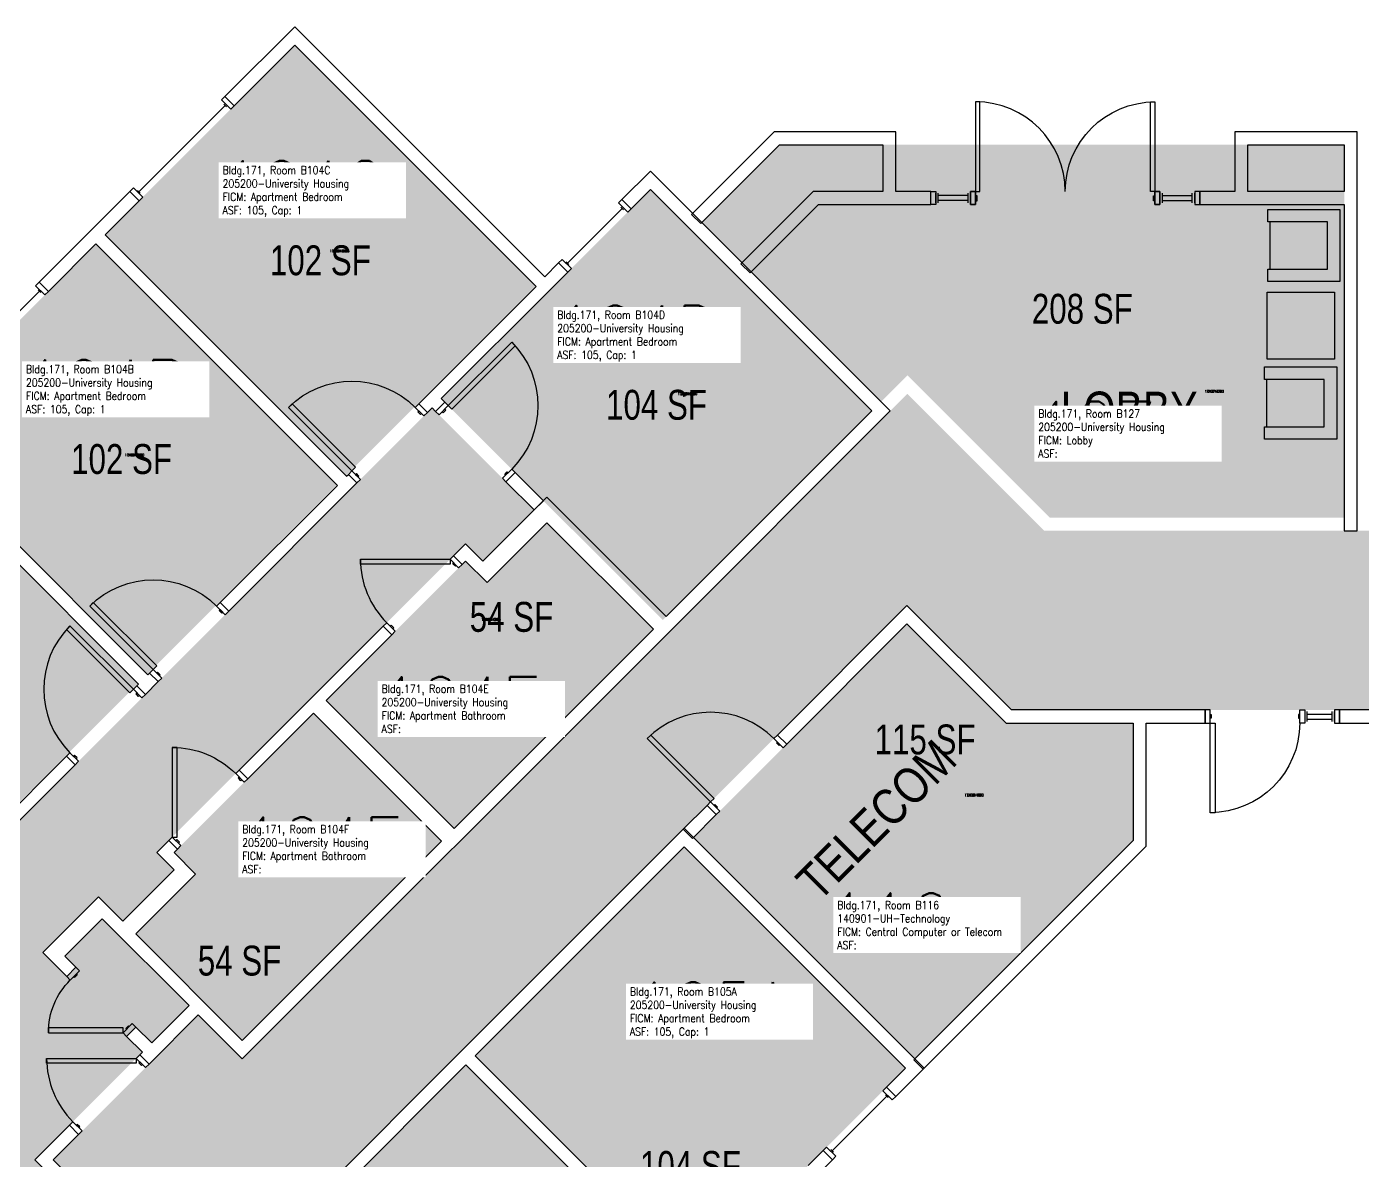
# Model space of a CAD drawing. Header units: inches. Extents: x -98 to 2219, y 102 to 2358.
# Drawn here: x 856 to 1392, y 1827 to 2282 of the extents above; entities that cross this region are included whole.
import ezdxf
from ezdxf.enums import TextEntityAlignment as Align

# ---------------------------------------------------------------- set-up
doc = ezdxf.new("R2010")
doc.units = ezdxf.units.IN
doc.header["$LTSCALE"] = 48
doc.header["$MEASUREMENT"] = 0
for name, color, linetype in [('A-Area-Iden', 1, 'Continuous'), ('A-DOOR', 2, 'Continuous'), ('A-FURN', 3, 'Continuous'), ('A-GLAZ', 1, 'Continuous'), ('A-IDEN-RNUM', 7, 'Continuous'), ('A-IDEN-SNUM', 4, 'Continuous'), ('A-IDEN-VNUM', 4, 'Continuous'), ('A-WALL', 5, 'Continuous'), ('AREA-TEXT', 3, 'Continuous'), ('Rooms-Category-Color', 7, 'Continuous'), ('Rooms-College-Color', 7, 'Continuous'), ('Rooms-Department-Color', 7, 'Continuous'), ('Rooms-Division-Color', 7, 'Continuous'), ('Rooms-Information', 7, 'Continuous')]:
    doc.layers.add(name, color=color, linetype=linetype)
doc.styles.add('AREA', font='arial.ttf', dxfattribs={"width": 0.75, "height": 12})
doc.styles.add('ROOMSNUMBER', font='txt.shx', dxfattribs={"height": 0.03})
doc.styles.add('ROOMVNUMBER', font='simplex.shx', dxfattribs={"width": 0.85})
doc.styles.get("Standard").update_dxf_attribs({"font": 'ARIALN.TTF'})

msp = doc.modelspace()

# ---------------------------------------------------------------- hatches: boundary and pattern name
at = {"layer": 'Rooms-Category-Color', "true_color": 0x728ef3}
for points in [[(1060.12, 2177.75), (963.43, 2274.45), (887.32, 2198.35), (984.02, 2101.65)], [(1195.18, 2127.55), (1106.26, 2216.47), (1022.29, 2132.5), (1111.21, 2043.58)], [(883.61, 2194.64), (980.31, 2097.94), (904.21, 2021.84), (807.51, 2118.53)], [(725.22, 1841.61), (784.72, 1901.11), (859.05, 1826.78), (902.27, 1870), (895.95, 1876.33), (899.66, 1880.04), (905.99, 1873.71), (920.98, 1888.7), (886.06, 1923.61), (871.07, 1908.62), (875.62, 1904.08), (871.9, 1900.37), (862.23, 1910.04), (884.65, 1932.45), (894.46, 1922.64), (915.06, 1943.24), (908.07, 1950.22), (1032.02, 2074.16), (1039, 2067.18), (1059.59, 2087.77), (1018.58, 2128.79), (824.13, 1934.33), (738.57, 2019.89), (642.75, 1924.08)], [(727.43, 2038.45), (803.8, 2114.82), (900.49, 2018.12), (824.13, 1941.76)], [(1107.5, 2039.87), (1064.72, 2082.65), (1040.68, 2058.61), (1032.02, 2067.27), (976.05, 2011.31), (1027.5, 1959.87)], [(1022.37, 1954.74), (970.93, 2006.18), (914.97, 1950.22), (923.63, 1941.56), (899.59, 1917.52), (942.37, 1874.74)], [(1119.87, 1952.54), (1208.79, 1863.62), (1124.82, 1779.65), (1035.91, 1868.57)], [(876.73, 1809.1), (784.72, 1901.11), (735.12, 1851.51), (745.46, 1841.17), (735.56, 1831.27), (817.23, 1749.6)], [(1032.19, 1864.86), (1074.97, 1822.08), (1050.93, 1798.04), (1062.42, 1786.55), (1006.46, 1730.59), (952.19, 1784.86)]]:
    msp.add_hatch(color=171, dxfattribs=at).paths.add_polyline_path(points)
at = {"layer": 'Rooms-Category-Color', "true_color": 0xadadad}
for points in [[(1384.92, 2084.69), (1384.92, 2234.44), (1158.18, 2234.44), (1126.94, 2203.21), (1198.89, 2131.26), (1209.5, 2141.87), (1266.68, 2084.69)], [(1166.9, 2091.84), (1251.3, 2007.44), (1641.05, 2007.44), (1641.05, 1974.06), (1848.92, 1974.06), (1848.92, 1907.33), (1873.92, 1907.33), (1958.92, 1907.33), (1958.92, 1989.66), (1933.92, 1989.66), (1933.92, 2079.44), (1844.53, 2079.44), (1844.53, 2104.44), (1762.2, 2104.44), (1762.2, 2079.44), (1264.5, 2079.44), (1209.5, 2134.44)], [(1166.9, 2091.84), (942.37, 1867.31), (924.69, 1884.99), (866.48, 1826.78), (884.16, 1809.1), (754.02, 1678.97), (736.34, 1696.64), (678.13, 1638.43), (695.81, 1620.75), (294.33, 1219.27), (336.75, 1176.84), (613.08, 1453.17), (630.76, 1435.49), (688.97, 1493.7), (671.29, 1511.38), (801.42, 1641.51), (819.1, 1623.84), (877.31, 1682.05), (859.64, 1699.73), (1209.32, 2049.41)]]:
    msp.add_hatch(color=253, dxfattribs=at).paths.add_polyline_path(points)
at = {"layer": 'Rooms-Category-Color', "true_color": 0xe3c5e1}
msp.add_hatch(color=254, dxfattribs=at).paths.add_polyline_path([(1212.5, 1867.33), (1123.59, 1956.25), (1209.32, 2041.99), (1249.12, 2002.19), (1300.16, 2002.19), (1300.16, 1954.99)])
at = {"layer": 'Rooms-College-Color', "true_color": 0xadadad}
for points in [[(1060.12, 2177.75), (963.43, 2274.45), (887.32, 2198.35), (984.02, 2101.65)], [(1384.92, 2084.69), (1384.92, 2234.44), (1158.18, 2234.44), (1126.94, 2203.21), (1198.89, 2131.26), (1209.5, 2141.87), (1266.68, 2084.69)], [(1195.18, 2127.55), (1106.26, 2216.47), (1022.29, 2132.5), (1111.21, 2043.58)], [(883.61, 2194.64), (980.31, 2097.94), (904.21, 2021.84), (807.51, 2118.53)], [(1166.9, 2091.84), (1251.3, 2007.44), (1641.05, 2007.44), (1641.05, 1974.06), (1848.92, 1974.06), (1848.92, 1907.33), (1873.92, 1907.33), (1958.92, 1907.33), (1958.92, 1989.66), (1933.92, 1989.66), (1933.92, 2079.44), (1844.53, 2079.44), (1844.53, 2104.44), (1762.2, 2104.44), (1762.2, 2079.44), (1264.5, 2079.44), (1209.5, 2134.44)], [(725.22, 1841.61), (784.72, 1901.11), (859.05, 1826.78), (902.27, 1870), (895.95, 1876.33), (899.66, 1880.04), (905.99, 1873.71), (920.98, 1888.7), (886.06, 1923.61), (871.07, 1908.62), (875.62, 1904.08), (871.9, 1900.37), (862.23, 1910.04), (884.65, 1932.45), (894.46, 1922.64), (915.06, 1943.24), (908.07, 1950.22), (1032.02, 2074.16), (1039, 2067.18), (1059.59, 2087.77), (1018.58, 2128.79), (824.13, 1934.33), (738.57, 2019.89), (642.75, 1924.08)], [(727.43, 2038.45), (803.8, 2114.82), (900.49, 2018.12), (824.13, 1941.76)], [(1166.9, 2091.84), (942.37, 1867.31), (924.69, 1884.99), (866.48, 1826.78), (884.16, 1809.1), (754.02, 1678.97), (736.34, 1696.64), (678.13, 1638.43), (695.81, 1620.75), (294.33, 1219.27), (336.75, 1176.84), (613.08, 1453.17), (630.76, 1435.49), (688.97, 1493.7), (671.29, 1511.38), (801.42, 1641.51), (819.1, 1623.84), (877.31, 1682.05), (859.64, 1699.73), (1209.32, 2049.41)], [(1107.5, 2039.87), (1064.72, 2082.65), (1040.68, 2058.61), (1032.02, 2067.27), (976.05, 2011.31), (1027.5, 1959.87)], [(1212.5, 1867.33), (1123.59, 1956.25), (1209.32, 2041.99), (1249.12, 2002.19), (1300.16, 2002.19), (1300.16, 1954.99)], [(1022.37, 1954.74), (970.93, 2006.18), (914.97, 1950.22), (923.63, 1941.56), (899.59, 1917.52), (942.37, 1874.74)], [(1119.87, 1952.54), (1208.79, 1863.62), (1124.82, 1779.65), (1035.91, 1868.57)], [(876.73, 1809.1), (784.72, 1901.11), (735.12, 1851.51), (745.46, 1841.17), (735.56, 1831.27), (817.23, 1749.6)], [(1032.19, 1864.86), (1074.97, 1822.08), (1050.93, 1798.04), (1062.42, 1786.55), (1006.46, 1730.59), (952.19, 1784.86)]]:
    msp.add_hatch(color=253, dxfattribs=at).paths.add_polyline_path(points)
at = {"layer": 'Rooms-Department-Color', "true_color": 0x604aed}
for points in [[(1060.12, 2177.75), (963.43, 2274.45), (887.32, 2198.35), (984.02, 2101.65)], [(1195.18, 2127.55), (1106.26, 2216.47), (1022.29, 2132.5), (1111.21, 2043.58)], [(883.61, 2194.64), (980.31, 2097.94), (904.21, 2021.84), (807.51, 2118.53)], [(725.22, 1841.61), (784.72, 1901.11), (859.05, 1826.78), (902.27, 1870), (895.95, 1876.33), (899.66, 1880.04), (905.99, 1873.71), (920.98, 1888.7), (886.06, 1923.61), (871.07, 1908.62), (875.62, 1904.08), (871.9, 1900.37), (862.23, 1910.04), (884.65, 1932.45), (894.46, 1922.64), (915.06, 1943.24), (908.07, 1950.22), (1032.02, 2074.16), (1039, 2067.18), (1059.59, 2087.77), (1018.58, 2128.79), (824.13, 1934.33), (738.57, 2019.89), (642.75, 1924.08)], [(727.43, 2038.45), (803.8, 2114.82), (900.49, 2018.12), (824.13, 1941.76)], [(1107.5, 2039.87), (1064.72, 2082.65), (1040.68, 2058.61), (1032.02, 2067.27), (976.05, 2011.31), (1027.5, 1959.87)], [(1212.5, 1867.33), (1123.59, 1956.25), (1209.32, 2041.99), (1249.12, 2002.19), (1300.16, 2002.19), (1300.16, 1954.99)], [(1022.37, 1954.74), (970.93, 2006.18), (914.97, 1950.22), (923.63, 1941.56), (899.59, 1917.52), (942.37, 1874.74)], [(1119.87, 1952.54), (1208.79, 1863.62), (1124.82, 1779.65), (1035.91, 1868.57)], [(876.73, 1809.1), (784.72, 1901.11), (735.12, 1851.51), (745.46, 1841.17), (735.56, 1831.27), (817.23, 1749.6)], [(1032.19, 1864.86), (1074.97, 1822.08), (1050.93, 1798.04), (1062.42, 1786.55), (1006.46, 1730.59), (952.19, 1784.86)]]:
    msp.add_hatch(color=173, dxfattribs=at).paths.add_polyline_path(points)
at = {"layer": 'Rooms-Department-Color', "true_color": 0xacacac}
for points in [[(1384.92, 2084.69), (1384.92, 2234.44), (1158.18, 2234.44), (1126.94, 2203.21), (1198.89, 2131.26), (1209.5, 2141.87), (1266.68, 2084.69)], [(1166.9, 2091.84), (1251.3, 2007.44), (1641.05, 2007.44), (1641.05, 1974.06), (1848.92, 1974.06), (1848.92, 1907.33), (1873.92, 1907.33), (1958.92, 1907.33), (1958.92, 1989.66), (1933.92, 1989.66), (1933.92, 2079.44), (1844.53, 2079.44), (1844.53, 2104.44), (1762.2, 2104.44), (1762.2, 2079.44), (1264.5, 2079.44), (1209.5, 2134.44)], [(1166.9, 2091.84), (942.37, 1867.31), (924.69, 1884.99), (866.48, 1826.78), (884.16, 1809.1), (754.02, 1678.97), (736.34, 1696.64), (678.13, 1638.43), (695.81, 1620.75), (294.33, 1219.27), (336.75, 1176.84), (613.08, 1453.17), (630.76, 1435.49), (688.97, 1493.7), (671.29, 1511.38), (801.42, 1641.51), (819.1, 1623.84), (877.31, 1682.05), (859.64, 1699.73), (1209.32, 2049.41)]]:
    msp.add_hatch(color=253, dxfattribs=at).paths.add_polyline_path(points)
at = {"layer": 'Rooms-Division-Color', "true_color": 0x604aed}
for points in [[(1060.12, 2177.75), (963.43, 2274.45), (887.32, 2198.35), (984.02, 2101.65)], [(1195.18, 2127.55), (1106.26, 2216.47), (1022.29, 2132.5), (1111.21, 2043.58)], [(883.61, 2194.64), (980.31, 2097.94), (904.21, 2021.84), (807.51, 2118.53)], [(725.22, 1841.61), (784.72, 1901.11), (859.05, 1826.78), (902.27, 1870), (895.95, 1876.33), (899.66, 1880.04), (905.99, 1873.71), (920.98, 1888.7), (886.06, 1923.61), (871.07, 1908.62), (875.62, 1904.08), (871.9, 1900.37), (862.23, 1910.04), (884.65, 1932.45), (894.46, 1922.64), (915.06, 1943.24), (908.07, 1950.22), (1032.02, 2074.16), (1039, 2067.18), (1059.59, 2087.77), (1018.58, 2128.79), (824.13, 1934.33), (738.57, 2019.89), (642.75, 1924.08)], [(727.43, 2038.45), (803.8, 2114.82), (900.49, 2018.12), (824.13, 1941.76)], [(1107.5, 2039.87), (1064.72, 2082.65), (1040.68, 2058.61), (1032.02, 2067.27), (976.05, 2011.31), (1027.5, 1959.87)], [(1212.5, 1867.33), (1123.59, 1956.25), (1209.32, 2041.99), (1249.12, 2002.19), (1300.16, 2002.19), (1300.16, 1954.99)], [(1022.37, 1954.74), (970.93, 2006.18), (914.97, 1950.22), (923.63, 1941.56), (899.59, 1917.52), (942.37, 1874.74)], [(1119.87, 1952.54), (1208.79, 1863.62), (1124.82, 1779.65), (1035.91, 1868.57)], [(876.73, 1809.1), (784.72, 1901.11), (735.12, 1851.51), (745.46, 1841.17), (735.56, 1831.27), (817.23, 1749.6)], [(1032.19, 1864.86), (1074.97, 1822.08), (1050.93, 1798.04), (1062.42, 1786.55), (1006.46, 1730.59), (952.19, 1784.86)]]:
    msp.add_hatch(color=173, dxfattribs=at).paths.add_polyline_path(points)
at = {"layer": 'Rooms-Division-Color', "true_color": 0xadadad}
for points in [[(1384.92, 2084.69), (1384.92, 2234.44), (1158.18, 2234.44), (1126.94, 2203.21), (1198.89, 2131.26), (1209.5, 2141.87), (1266.68, 2084.69)], [(1166.9, 2091.84), (1251.3, 2007.44), (1641.05, 2007.44), (1641.05, 1974.06), (1848.92, 1974.06), (1848.92, 1907.33), (1873.92, 1907.33), (1958.92, 1907.33), (1958.92, 1989.66), (1933.92, 1989.66), (1933.92, 2079.44), (1844.53, 2079.44), (1844.53, 2104.44), (1762.2, 2104.44), (1762.2, 2079.44), (1264.5, 2079.44), (1209.5, 2134.44)], [(1166.9, 2091.84), (942.37, 1867.31), (924.69, 1884.99), (866.48, 1826.78), (884.16, 1809.1), (754.02, 1678.97), (736.34, 1696.64), (678.13, 1638.43), (695.81, 1620.75), (294.33, 1219.27), (336.75, 1176.84), (613.08, 1453.17), (630.76, 1435.49), (688.97, 1493.7), (671.29, 1511.38), (801.42, 1641.51), (819.1, 1623.84), (877.31, 1682.05), (859.64, 1699.73), (1209.32, 2049.41)]]:
    msp.add_hatch(color=253, dxfattribs=at).paths.add_polyline_path(points)

# ---------------------------------------------------------------- linework, layer by layer
at = {"layer": 'A-DOOR'}
for p, q in [((1238.64, 2251.69), (1236.89, 2251.69)), ((1236.89, 2251.69), (1236.89, 2215.69)), ((1238.64, 2215.69), (1238.64, 2251.69)), ((1307.14, 2215.69), (1307.14, 2251.69)), ((1307.14, 2251.69), (1308.89, 2251.69)), ((1308.89, 2251.69), (1308.89, 2215.69)), ((1234.89, 2210.44), (1234.89, 2215.69)), ((1234.89, 2215.69), (1236.89, 2215.69)), ((1236.89, 2215.69), (1238.64, 2215.69)), ((1236.89, 2215.69), (1236.89, 2210.44)), ((1308.89, 2215.69), (1307.14, 2215.69)), ((1310.89, 2215.69), (1308.89, 2215.69)), ((1308.89, 2215.69), (1308.89, 2210.44)), ((1310.89, 2210.44), (1310.89, 2215.69)), ((1236.89, 2210.44), (1234.89, 2210.44)), ((1237.52, 2213.94), (1236.89, 2213.94)), ((1236.89, 2213.94), (1236.89, 2211.94)), ((1236.89, 2211.94), (1237.52, 2211.94)), ((1237.52, 2211.94), (1237.52, 2213.94)), ((1308.27, 2211.94), (1308.27, 2213.94)), ((1308.27, 2213.94), (1308.89, 2213.94)), ((1308.89, 2211.94), (1308.27, 2211.94)), ((1308.89, 2213.94), (1308.89, 2211.94)), ((1308.89, 2210.44), (1310.89, 2210.44)), ((1331.04, 2007.44), (1329.04, 2007.44)), ((1329.04, 2007.44), (1329.04, 2002.19)), ((1331.04, 2002.19), (1331.04, 2007.44)), ((1367.04, 2007.44), (1369.04, 2007.44)), ((1367.04, 2002.19), (1367.04, 2007.44)), ((1369.04, 2007.44), (1369.04, 2002.19)), ((1329.04, 2002.19), (1331.04, 2002.19)), ((1331.04, 2005.69), (1331.54, 2005.69)), ((1331.04, 2004.19), (1331.04, 2005.69)), ((1331.54, 2004.19), (1331.04, 2004.19)), ((1331.04, 2002.19), (1333.04, 2002.19)), ((1331.04, 1966.19), (1331.04, 2002.19)), ((1331.54, 2005.69), (1331.54, 2004.19)), ((1333.04, 2002.19), (1333.04, 1966.19)), ((1367.04, 2005.69), (1366.54, 2005.69)), ((1366.54, 2005.69), (1366.54, 2004.19)), ((1366.54, 2004.19), (1367.04, 2004.19)), ((1367.04, 2004.19), (1367.04, 2005.69)), ((1369.04, 2002.19), (1367.04, 2002.19)), ((1106.39, 1997.39), (1104.98, 1995.98)), ((1104.98, 1995.98), (1130.43, 1970.52)), ((1131.85, 1971.94), (1106.39, 1997.39)), ((1157.3, 1997.39), (1155.89, 1995.98)), ((1155.89, 1995.98), (1159.6, 1992.27)), ((1161.02, 1993.68), (1157.3, 1997.39)), ((1156.95, 1994.21), (1157.3, 1994.57)), ((1158.01, 1993.15), (1156.95, 1994.21)), ((1157.3, 1994.57), (1158.36, 1993.51)), ((1158.36, 1993.51), (1158.01, 1993.15)), ((1159.6, 1992.27), (1161.02, 1993.68)), ((1129.02, 1969.11), (1130.43, 1970.52)), ((1132.73, 1965.4), (1129.02, 1969.11)), ((1130.43, 1970.52), (1131.85, 1971.94)), ((1130.43, 1970.52), (1134.15, 1966.81)), ((1132.2, 1969.46), (1131.85, 1969.11)), ((1131.85, 1969.11), (1132.91, 1968.05)), ((1133.26, 1968.4), (1132.2, 1969.46)), ((1134.15, 1966.81), (1132.73, 1965.4)), ((1132.91, 1968.05), (1133.26, 1968.4)), ((1333.04, 1966.19), (1331.04, 1966.19))]:
    msp.add_line(p, q, dxfattribs=at)
for points in [[(1025.12, 2129.67), (1026.53, 2128.26), (1051.99, 2153.71), (1050.58, 2155.13)], [(986.41, 2103.51), (987.82, 2104.92), (962.37, 2130.38), (960.95, 2128.96)], [(1015.31, 2125.52), (1016.72, 2126.93), (1013.28, 2130.38), (1011.86, 2128.96)], [(1021.41, 2125.96), (1019.99, 2127.37), (1023.71, 2131.09), (1025.12, 2129.67)], [(1014.34, 2126.49), (1013.98, 2126.14), (1012.92, 2127.2), (1013.28, 2127.55)], [(1022.65, 2127.2), (1023, 2126.84), (1024.06, 2127.9), (1023.71, 2128.26)], [(989.85, 2100.06), (988.44, 2098.65), (984.99, 2102.09), (986.41, 2103.51)], [(1046.86, 2100.5), (1048.28, 2099.09), (1051.99, 2102.8), (1050.58, 2104.22)], [(1048.1, 2101.74), (1047.75, 2102.09), (1048.81, 2103.16), (1049.16, 2102.8)], [(988.88, 2101.03), (989.24, 2101.39), (988.18, 2102.45), (987.82, 2102.09)], [(1025.82, 2067.96), (1025.82, 2065.96), (989.82, 2065.96), (989.82, 2067.96)], [(1029.26, 2064.52), (1030.68, 2065.93), (1027.23, 2069.38), (1025.82, 2067.96)], [(1028.29, 2065.49), (1027.94, 2065.14), (1026.88, 2066.2), (1027.23, 2066.55)], [(906.6, 2023.7), (908.01, 2025.11), (882.55, 2050.57), (881.14, 2049.15)], [(935.5, 2045.7), (936.91, 2047.12), (933.47, 2050.57), (932.05, 2049.15)], [(934.53, 2046.68), (934.17, 2046.32), (933.11, 2047.38), (933.47, 2047.74)], [(898.64, 2015.74), (897.22, 2014.32), (871.77, 2039.78), (873.18, 2041.19)], [(1003.81, 2039.06), (1002.39, 2037.65), (998.95, 2041.09), (1000.36, 2042.51)], [(1002.84, 2040.03), (1003.19, 2040.39), (1002.13, 2041.45), (1001.78, 2041.09)], [(910.04, 2020.25), (908.63, 2018.83), (905.18, 2022.28), (906.6, 2023.7)], [(909.07, 2021.22), (909.42, 2021.57), (908.36, 2022.64), (908.01, 2022.28)], [(902.09, 2012.29), (903.5, 2013.71), (900.05, 2017.15), (898.64, 2015.74)], [(901.11, 2013.26), (900.76, 2012.91), (899.7, 2013.97), (900.05, 2014.32)], [(876.63, 1986.84), (875.21, 1985.42), (871.77, 1988.87), (873.18, 1990.28)], [(914.27, 1956.42), (916.27, 1956.42), (916.27, 1992.42), (914.27, 1992.42)], [(875.66, 1987.81), (876.01, 1988.16), (874.95, 1989.22), (874.6, 1988.87)], [(943.17, 1978.43), (944.59, 1979.84), (941.14, 1983.29), (939.73, 1981.87)], [(942.2, 1979.4), (941.85, 1979.05), (940.79, 1980.11), (941.14, 1980.46)], [(917.72, 1952.97), (916.3, 1951.56), (912.86, 1955), (914.27, 1956.42)], [(916.75, 1953.94), (917.1, 1954.3), (916.04, 1955.36), (915.69, 1955)], [(877, 1902.7), (875.58, 1904.12), (871.87, 1900.4), (873.28, 1898.99)], [(875.76, 1901.47), (876.11, 1901.11), (875.05, 1900.05), (874.7, 1900.4)], [(894.5, 1877.78), (894.5, 1879.78), (864.5, 1879.78), (864.5, 1877.78)], [(898.21, 1881.49), (899.62, 1880.08), (895.91, 1876.36), (894.5, 1877.78)], [(896.97, 1880.25), (896.62, 1880.61), (895.56, 1879.54), (895.91, 1879.19)], [(899.81, 1867.53), (899.81, 1865.53), (863.81, 1865.53), (863.81, 1867.53)], [(903.52, 1863.82), (904.94, 1865.23), (901.22, 1868.95), (899.81, 1867.53)], [(902.28, 1865.06), (901.93, 1864.7), (900.87, 1865.77), (901.22, 1866.12)], [(878.07, 1838.36), (876.65, 1836.95), (872.94, 1840.66), (874.35, 1842.08)], [(876.83, 1839.6), (877.18, 1839.96), (876.12, 1841.02), (875.77, 1840.66)]]:
    msp.add_lwpolyline(points, close=True, dxfattribs=at)
for centre, start, end in [((1236.89, 2215.69), 0, 90), ((1025.82, 2067.96), 180, 225), ((898.64, 2015.74), 135, 225), ((1130.43, 1970.52), 45, 135), ((899.81, 1867.53), 180, 225)]:
    msp.add_arc(centre, 36, start, end, dxfattribs=at)
at = {"layer": 'A-DOOR', "extrusion": (0, 0, -1)}
for centre, radius, start, end in [((-1308.89, 2215.69), 36, 360, 90), ((-1025.12, 2129.67), 36, 135, 225), ((-986.41, 2103.51), 36, 45, 135), ((-906.6, 2023.7), 36, 45, 135), ((-1331.04, 2002.19), 36, 180, 270), ((-914.27, 1956.42), 36, 90, 135), ((-894.5, 1877.78), 30, 360, 45)]:
    msp.add_arc(centre, radius, start, end, dxfattribs=at)
at = {"layer": 'A-FURN'}
for points in [[(1383.18, 2208.48), (1383.18, 2179.48), (1354.18, 2179.48), (1354.18, 2184.48), (1378.18, 2184.48), (1378.18, 2203.48), (1354.18, 2203.48), (1354.18, 2208.48)], [(1353.99, 2148.3), (1353.99, 2175.3), (1380.99, 2175.3), (1380.99, 2148.3)], [(1381.9, 2145.21), (1381.9, 2116.21), (1352.9, 2116.21), (1352.9, 2121.21), (1376.9, 2121.21), (1376.9, 2140.21), (1352.9, 2140.21), (1352.9, 2145.21)]]:
    msp.add_lwpolyline(points, close=True, dxfattribs=at)
for points in [[(1355.18, 2184.48), (1355.18, 2203.48)], [(1353.9, 2121.21), (1353.9, 2140.21)]]:
    msp.add_lwpolyline(points, dxfattribs=at)
at = {"layer": 'A-GLAZ'}
for p, q in [((900.87, 2215.6), (935.51, 2250.25)), ((936.04, 2249.72), (934.98, 2250.78)), ((901.4, 2215.07), (900.34, 2216.13)), ((1218.89, 2210.44), (1218.89, 2215.69)), ((1218.89, 2215.69), (1220.89, 2215.69)), ((1220.89, 2215.69), (1220.89, 2210.44)), ((1236.89, 2215.69), (1234.89, 2215.69)), ((1234.89, 2215.69), (1234.89, 2210.44)), ((1236.89, 2210.44), (1236.89, 2215.69)), ((1308.89, 2210.44), (1308.89, 2215.69)), ((1308.89, 2215.69), (1310.89, 2215.69)), ((1310.89, 2215.69), (1310.89, 2210.44)), ((1326.89, 2215.69), (1324.89, 2215.69)), ((1324.89, 2215.69), (1324.89, 2210.44)), ((1326.89, 2210.44), (1326.89, 2215.69)), ((1220.89, 2210.44), (1218.89, 2210.44)), ((1220.89, 2213.07), (1220.89, 2215.07)), ((1220.89, 2211.07), (1220.89, 2213.07)), ((1221.89, 2211.07), (1221.89, 2215.07)), ((1233.89, 2214.07), (1221.89, 2214.07)), ((1233.89, 2212.07), (1221.89, 2212.07)), ((1233.89, 2211.07), (1233.89, 2215.07)), ((1234.89, 2215.07), (1234.89, 2213.07)), ((1234.89, 2213.07), (1234.89, 2211.07)), ((1234.89, 2210.44), (1236.89, 2210.44)), ((1310.89, 2210.44), (1308.89, 2210.44)), ((1310.89, 2215.07), (1310.89, 2213.07)), ((1310.89, 2213.07), (1310.89, 2211.07)), ((1311.89, 2211.07), (1311.89, 2215.07)), ((1311.89, 2214.07), (1323.89, 2214.07)), ((1311.89, 2212.07), (1323.89, 2212.07)), ((1323.89, 2211.07), (1323.89, 2215.07)), ((1324.89, 2213.07), (1324.89, 2215.07)), ((1324.89, 2211.07), (1324.89, 2213.07)), ((1324.89, 2210.44), (1326.89, 2210.44)), ((1073.02, 2186.94), (1094.94, 2208.86)), ((1095.47, 2208.33), (1094.41, 2209.39)), ((1073.55, 2186.41), (1072.49, 2187.47)), ((826.25, 2140.98), (860.9, 2175.63)), ((861.43, 2175.1), (860.37, 2176.16)), ((1367.04, 2002.19), (1367.04, 2007.44)), ((1367.04, 2007.44), (1369.04, 2007.44)), ((1369.04, 2007.44), (1369.04, 2002.19)), ((1369.04, 2006.82), (1369.04, 2004.82)), ((1370.04, 2002.82), (1370.04, 2006.82)), ((1380.04, 2002.82), (1380.04, 2006.82)), ((1383.04, 2007.44), (1381.04, 2007.44)), ((1381.04, 2007.44), (1381.04, 2002.19)), ((1381.04, 2004.82), (1381.04, 2006.82)), ((1383.04, 2002.19), (1383.04, 2007.44)), ((1369.04, 2002.19), (1367.04, 2002.19)), ((1369.04, 2004.82), (1369.04, 2002.82)), ((1370.04, 2005.82), (1380.04, 2005.82)), ((1370.04, 2003.82), (1380.04, 2003.82)), ((1381.04, 2002.82), (1381.04, 2004.82)), ((1381.04, 2002.19), (1383.04, 2002.19)), ((1179.27, 1830.38), (1201.19, 1852.3)), ((1200.66, 1852.83), (1201.72, 1851.77)), ((1178.74, 1830.91), (1179.8, 1829.85))]:
    msp.add_line(p, q, dxfattribs=at)
for points in [[(934.01, 2252.46), (935.43, 2253.87), (939.14, 2250.16), (937.72, 2248.75)], [(898.66, 2217.11), (897.24, 2215.69), (900.95, 2211.98), (902.37, 2213.39)], [(1093.44, 2211.07), (1094.86, 2212.49), (1098.57, 2208.77), (1097.15, 2207.36)], [(1070.81, 2188.44), (1069.4, 2187.03), (1073.11, 2183.32), (1074.53, 2184.73)], [(859.39, 2177.84), (860.81, 2179.26), (864.52, 2175.54), (863.11, 2174.13)], [(1203.4, 1850.8), (1204.81, 1852.21), (1201.1, 1855.93), (1199.68, 1854.51)], [(1180.77, 1828.17), (1179.35, 1826.76), (1175.64, 1830.47), (1177.06, 1831.89)]]:
    msp.add_lwpolyline(points, close=True, dxfattribs=at)
at = {"layer": 'A-WALL'}
for p, q in [((935.43, 2253.87), (963.43, 2281.88)), ((963.43, 2281.88), (1063.84, 2181.47)), ((963.43, 2274.45), (939.14, 2250.16)), ((1060.39, 2177.49), (963.43, 2274.45)), ((939.14, 2250.16), (935.43, 2253.87)), ((1156, 2239.69), (1122.79, 2206.48)), ((1204.88, 2239.69), (1156, 2239.69)), ((1204.88, 2215.69), (1204.88, 2239.69)), ((1390.17, 2239.69), (1340.92, 2239.69)), ((1340.92, 2239.69), (1340.92, 2215.69)), ((1390.17, 2079.44), (1390.17, 2239.69)), ((1126.5, 2202.77), (1158.18, 2234.44)), ((1158.18, 2234.44), (1199.63, 2234.44)), ((1199.63, 2234.44), (1199.63, 2215.69)), ((1346.17, 2234.44), (1384.92, 2234.44)), ((1346.17, 2215.69), (1346.17, 2234.44)), ((1384.92, 2234.44), (1384.92, 2215.69)), ((1094.86, 2212.49), (1106.26, 2223.89)), ((1106.26, 2223.89), (1202.61, 2127.55)), ((860.81, 2179.26), (897.24, 2215.69)), ((897.24, 2215.69), (900.95, 2211.98)), ((1106.26, 2216.47), (1098.57, 2208.77)), ((1195.18, 2127.55), (1106.26, 2216.47)), ((1171.6, 2215.69), (1142.59, 2186.68)), ((1199.63, 2215.69), (1171.6, 2215.69)), ((1218.89, 2215.69), (1204.88, 2215.69)), ((1218.89, 2210.44), (1218.89, 2215.69)), ((1340.92, 2215.69), (1326.89, 2215.69)), ((1326.89, 2215.69), (1326.89, 2210.44)), ((1384.92, 2215.69), (1346.17, 2215.69)), ((900.95, 2211.98), (887.32, 2198.35)), ((1098.57, 2208.77), (1094.86, 2212.49)), ((1146.3, 2182.97), (1173.77, 2210.44)), ((1173.77, 2210.44), (1218.89, 2210.44)), ((1326.89, 2210.44), (1384.92, 2210.44)), ((1384.92, 2210.44), (1384.92, 2079.44)), ((1122.79, 2206.48), (1126.5, 2202.77)), ((883.61, 2194.64), (864.52, 2175.54)), ((980.57, 2097.67), (883.61, 2194.64)), ((887.32, 2198.35), (984.29, 2101.39)), ((1063.84, 2181.47), (1069.4, 2187.03)), ((1073.11, 2183.32), (1067.11, 2177.31)), ((1069.4, 2187.03), (1073.11, 2183.32)), ((1142.59, 2186.68), (1146.3, 2182.97)), ((864.52, 2175.54), (860.81, 2179.26)), ((1013.28, 2130.38), (1060.39, 2177.49)), ((1067.11, 2177.31), (1022.29, 2132.5)), ((1016.72, 2126.93), (1013.28, 2130.38)), ((1023.71, 2131.09), (1019.99, 2127.37)), ((1022.29, 2132.5), (1023.71, 2131.09)), ((1018.58, 2128.79), (1016.72, 2126.93)), ((1019.99, 2127.37), (1018.58, 2128.79)), ((1202.61, 2127.55), (1111.65, 2036.6)), ((1112.63, 2044.99), (1195.18, 2127.55)), ((900.76, 2017.86), (803.8, 2114.82)), ((807.51, 2118.53), (904.47, 2021.57)), ((1048.28, 2099.09), (1051.99, 2102.8)), ((1051.99, 2102.8), (1063.31, 2091.49)), ((933.47, 2050.57), (980.57, 2097.67)), ((988.44, 2098.65), (936.91, 2047.12)), ((984.29, 2101.39), (984.99, 2102.09)), ((984.99, 2102.09), (988.44, 2098.65)), ((1059.59, 2087.77), (1048.28, 2099.09)), ((1039, 2067.18), (1064.72, 2092.9)), ((1064.72, 2092.9), (1112.63, 2044.99)), ((1063.31, 2091.49), (1059.59, 2087.77)), ((1064.72, 2082.65), (1040.68, 2058.61)), ((1107.5, 2039.87), (1064.72, 2082.65)), ((1384.92, 2079.44), (1390.17, 2079.44)), ((1027.23, 2069.38), (1032.02, 2074.16)), ((1032.02, 2074.16), (1039, 2067.18)), ((1030.68, 2065.93), (1027.23, 2069.38)), ((1032.02, 2067.27), (1030.68, 2065.93)), ((1040.68, 2058.61), (1032.02, 2067.27)), ((936.91, 2047.12), (933.47, 2050.57)), ((1209.32, 2049.41), (1157.3, 1997.39)), ((1251.3, 2007.44), (1209.32, 2049.41)), ((941.14, 1983.29), (998.95, 2041.09)), ((998.95, 2041.09), (1002.39, 2037.65)), ((1027.5, 1959.87), (1107.5, 2039.87)), ((1161.02, 1993.68), (1209.32, 2041.99)), ((1209.32, 2041.99), (1249.12, 2002.19)), ((1111.65, 2036.6), (942.37, 1867.31)), ((1002.39, 2037.65), (976.05, 2011.31)), ((904.47, 2021.57), (905.18, 2022.28)), ((905.18, 2022.28), (908.63, 2018.83)), ((900.05, 2017.15), (900.76, 2017.86)), ((903.5, 2013.71), (900.05, 2017.15)), ((908.63, 2018.83), (903.5, 2013.71)), ((970.93, 2006.18), (944.59, 1979.84)), ((1022.37, 1954.74), (970.93, 2006.18)), ((976.05, 2011.31), (1027.5, 1959.87)), ((1329.04, 2007.44), (1251.3, 2007.44)), ((1329.04, 2002.19), (1329.04, 2007.44)), ((1401.04, 2007.44), (1383.04, 2007.44)), ((1383.04, 2007.44), (1383.04, 2002.19)), ((1249.12, 2002.19), (1300.16, 2002.19)), ((1300.16, 2002.19), (1300.16, 1954.99)), ((1305.41, 1952.81), (1305.41, 2002.19)), ((1305.41, 2002.19), (1329.04, 2002.19)), ((1383.04, 2002.19), (1401.04, 2002.19)), ((1157.3, 1997.39), (1161.02, 1993.68)), ((875.21, 1985.42), (824.13, 1934.33)), ((824.39, 1941.49), (871.77, 1988.87)), ((871.77, 1988.87), (875.21, 1985.42)), ((944.59, 1979.84), (941.14, 1983.29)), ((1129.02, 1969.11), (1119.43, 1959.52)), ((1132.73, 1965.4), (1129.02, 1969.11)), ((1123.14, 1955.81), (1132.73, 1965.4)), ((1119.87, 1959.97), (1028.92, 1869.01)), ((1119.43, 1959.52), (1123.14, 1955.81)), ((1216.22, 1863.62), (1119.87, 1959.97)), ((908.07, 1950.22), (912.86, 1955)), ((912.86, 1955), (916.3, 1951.56)), ((942.37, 1874.74), (1022.37, 1954.74)), ((1035.91, 1868.57), (1119.87, 1952.54)), ((1119.87, 1952.54), (1208.79, 1863.62)), ((1300.16, 1954.99), (1212.06, 1866.89)), ((1215.78, 1863.18), (1305.41, 1952.81)), ((915.06, 1943.24), (908.07, 1950.22)), ((916.3, 1951.56), (914.97, 1950.22)), ((914.97, 1950.22), (923.63, 1941.56)), ((894.46, 1922.64), (915.06, 1943.24)), ((923.63, 1941.56), (899.59, 1917.52)), ((862.23, 1910.04), (884.65, 1932.45)), ((884.65, 1932.45), (894.46, 1922.64)), ((886.06, 1923.61), (871.07, 1908.62)), ((920.98, 1888.7), (886.06, 1923.61)), ((899.59, 1917.52), (942.37, 1874.74)), ((871.87, 1900.4), (862.23, 1910.04)), ((871.07, 1908.62), (875.58, 1904.12)), ((875.58, 1904.12), (871.87, 1900.4)), ((905.99, 1873.71), (920.98, 1888.7)), ((924.69, 1884.99), (904.94, 1865.23)), ((942.37, 1867.31), (924.69, 1884.99)), ((895.91, 1876.36), (899.62, 1880.08)), ((899.62, 1880.08), (905.99, 1873.71)), ((902.27, 1870), (895.91, 1876.36)), ((1028.92, 1869.01), (859.64, 1699.73)), ((901.22, 1868.95), (902.27, 1870)), ((904.94, 1865.23), (901.22, 1868.95)), ((1093.18, 1811.3), (1035.91, 1868.57)), ((1212.06, 1866.89), (1215.78, 1863.18)), ((952.19, 1784.86), (1032.19, 1864.86)), ((1032.19, 1864.86), (1074.97, 1822.08)), ((1208.79, 1863.62), (1201.1, 1855.93)), ((1204.81, 1852.21), (1216.22, 1863.62)), ((1201.1, 1855.93), (1204.81, 1852.21)), ((859.05, 1826.78), (872.94, 1840.66)), ((872.94, 1840.66), (876.65, 1836.95)), ((876.65, 1836.95), (866.48, 1826.78)), ((1175.64, 1830.47), (1169.64, 1824.47)), ((1179.35, 1826.76), (1175.64, 1830.47)), ((876.73, 1809.1), (859.05, 1826.78)), ((866.48, 1826.78), (884.16, 1809.1)), ((1173.79, 1821.2), (1179.35, 1826.76))]:
    msp.add_line(p, q, dxfattribs=at)

# ---------------------------------------------------------------- texts
at = {"layer": 'A-Area-Iden'}
msp.add_text('LOBBY', height=14.4, dxfattribs=at).set_placement((1298.54, 2120.91), align=Align.CENTER)
msp.add_text('TELECOM', height=14.4, rotation=45, dxfattribs=at).set_placement((1202.07, 1958.21), align=Align.CENTER)
at = {"layer": 'A-IDEN-RNUM', "style": 'ROOMSNUMBER', "width": 0.85}
for s, p in [('0104-C0', (981.41, 2191.29)), ('0104-D0', (1121.16, 2133.92)), ('0104-B0', (899.09, 2109.38)), ('0104-E0', (1042.3, 2043.28)), ('0116-00', (1236.26, 1972.76)), ('0104-F0', (951.16, 1951.64)), ('0105-A0', (1131.52, 1886.79))]:
    msp.add_text(s, height=1, dxfattribs=at).set_placement(p, align=Align.CENTER)
msp.add_text('0127-00', height=1, dxfattribs=at).set_placement((1332.74, 2135.46), align=Align.MIDDLE_CENTER)
at = {"layer": 'A-IDEN-SNUM', "style": 'ROOMSNUMBER', "width": 0.85}
for s, p in [('1710B104C0', (981.41, 2191.29)), ('1710B104D0', (1121.16, 2133.92)), ('1710B104B0', (899.09, 2109.38)), ('1710B104E0', (1042.3, 2043.28)), ('1710B11600', (1236.26, 1972.76)), ('1710B104F0', (951.16, 1951.64)), ('1710B105A0', (1131.52, 1886.79))]:
    msp.add_text(s, height=1, dxfattribs=at).set_placement(p, align=Align.CENTER)
msp.add_text('1710B12700', height=1, dxfattribs=at).set_placement((1332.74, 2135.46), align=Align.MIDDLE_CENTER)
at = {"layer": 'A-IDEN-VNUM', "style": 'ROOMVNUMBER', "width": 0.85}
for s, p in [('104C', (966.79, 2216.75)), ('104D', (1100.74, 2158.64)), ('104B', (887.39, 2136.81)), ('127', (1284.82, 2120.04)), ('104E', (1029.75, 2009.5)), ('104F', (973.77, 1953.11)), ('116', (1201.83, 1922.65)), ('105A', (1130.81, 1886.83))]:
    msp.add_text(s, height=22.5, dxfattribs=at).set_placement(p, align=Align.MIDDLE_CENTER)
at = {"layer": 'AREA-TEXT', "style": 'AREA', "width": 0.75}
for s, p in [('102 SF', (973.72, 2188.05)), ('208 SF', (1279.73, 2168.58)), ('104 SF', (1108.74, 2130.02)), ('102 SF', (893.91, 2108.24)), ('54 SF', (1050.49, 2044.84)), ('115 SF', (1216.58, 1995.61)), ('54 SF', (941.28, 1906.78)), ('104 SF', (1122.35, 1824.29))]:
    msp.add_text(s, height=12, dxfattribs=at).set_placement(p, align=Align.MIDDLE_CENTER)

# ---------------------------------------------------------------- next in the draw order: texts
at = {"layer": 'Rooms-Information', "char_height": 3.2143, "width": 72, "attachment_point": 7, "style": 'ROOMVNUMBER', "bg_fill": 3, "box_fill_scale": 1.5, "bg_fill_color": 256, "bg_fill_true_color": 13158600, "bg_fill_transparency": 0}
for s, insert in [('Bldg.171, Room B104C^M^J205200-University Housing^M^JFICM: Apartment Bedroom^M^JASF: 105, Cap: 1', (934.46, 2205.5)), ('Bldg.171, Room B104D^M^J205200-University Housing^M^JFICM: Apartment Bedroom^M^JASF: 105, Cap: 1', (1068.86, 2147.39)), ('Bldg.171, Room B104B^M^J205200-University Housing^M^JFICM: Apartment Bedroom^M^JASF: 105, Cap: 1', (855.51, 2125.56)), ('Bldg.171, Room B127^M^J205200-University Housing^M^JFICM: Lobby^M^JASF: ', (1262.05, 2108.79)), ('Bldg.171, Room B104E^M^J205200-University Housing^M^JFICM: Apartment Bathroom^M^JASF: ', (998.33, 1998.25)), ('Bldg.171, Room B104F^M^J205200-University Housing^M^JFICM: Apartment Bathroom^M^JASF: ', (942.35, 1941.86)), ('Bldg.171, Room B116^M^J140901-UH-Technology^M^JFICM: Central Computer or Telecom^M^JASF: ', (1181.34, 1911.4)), ('Bldg.171, Room B105A^M^J205200-University Housing^M^JFICM: Apartment Bedroom^M^JASF: 105, Cap: 1', (1098.02, 1875.58))]:
    msp.add_mtext(s, dxfattribs=dict(at, insert=insert))

doc.saveas('drawing.dxf')
